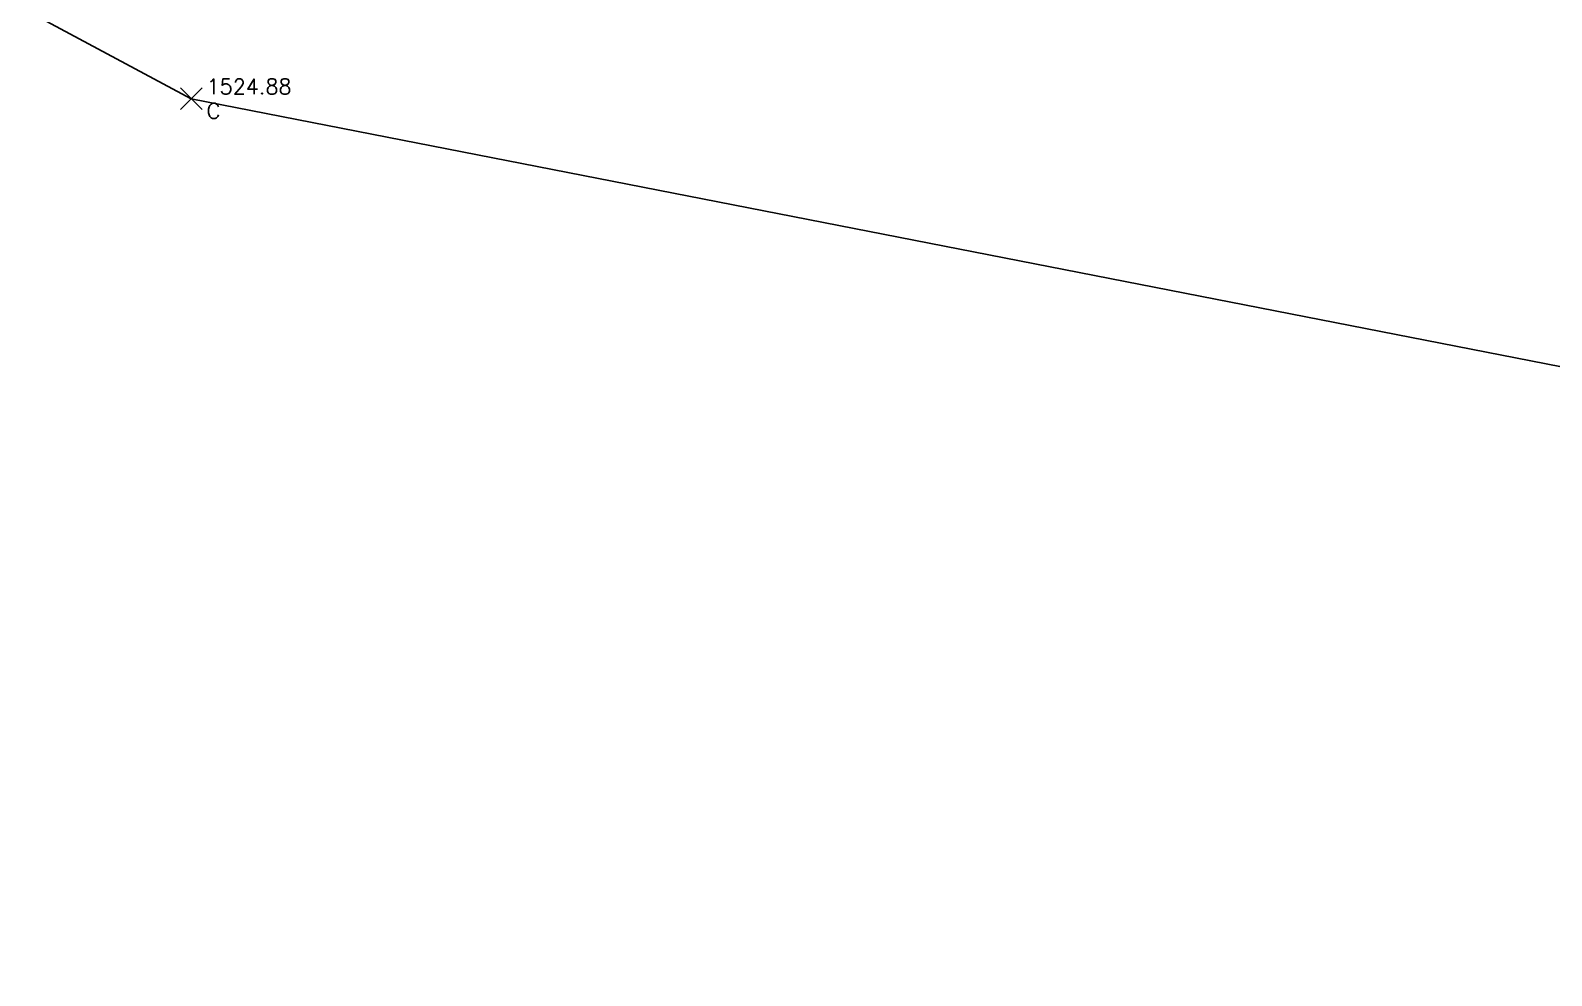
# Model space of a CAD drawing. Header units: metres. Extents: x 1097510 to 2158594, y 877039 to 1751652.
# Drawn here: x 1097621.73 to 1097646.68, y 877174.78 to 877190.27 of the extents above; entities that cross this region are included whole.
import ezdxf

# ---------------------------------------------------------------- set-up
doc = ezdxf.new("R2010")
doc.units = ezdxf.units.M
doc.layers.add('V-NODE', color=1, linetype='Continuous')
doc.layers.add('V-NODE-TEXT', color=11, linetype='Continuous')
doc.styles.get("Standard").update_dxf_attribs({"font": 'simplex.shx'})

# ---------------------------------------------------------------- blocks, each defined once
blk = doc.blocks.new('*U7')
at = {"color": 0, "linetype": 'ByBlock', "lineweight": -2, "transparency": 16777216}
for p, q in [((-0.707, -0.707), (0.707, 0.707)), ((-0.707, 0.707), (0.707, -0.707))]:
    blk.add_line(p, q, dxfattribs=at)

msp = doc.modelspace()

# ---------------------------------------------------------------- linework, layer by layer
at = {"color": 7, "true_color": 0xf0f0f0, "elevation": 1524.878, "flags": 128}
msp.add_lwpolyline([(1097666.169, 877174.38), (1097667.902, 877177.745), (1097668.786, 877179.396), (1097651.036, 877183.937), (1097624.371, 877189.152), (1097601.717, 877201.283)], dxfattribs=at)

# ---------------------------------------------------------------- block references
at = {"layer": 'V-NODE', "xscale": 0.25, "yscale": 0.25, "zscale": 0.25}
msp.add_blockref('*U7', (1097624.371, 877189.152, 1524.878), dxfattribs=at)

# ---------------------------------------------------------------- texts
at = {"layer": 'V-NODE-TEXT', "char_height": 0.25}
for s, insert, attachment_point in [('1524.88', (1097624.623, 877189.227, 1524.878), 7), ('C', (1097624.623, 877189.077, 1524.878), 1)]:
    msp.add_mtext(s, dxfattribs=dict(at, insert=insert, attachment_point=attachment_point))

doc.saveas('drawing.dxf')
